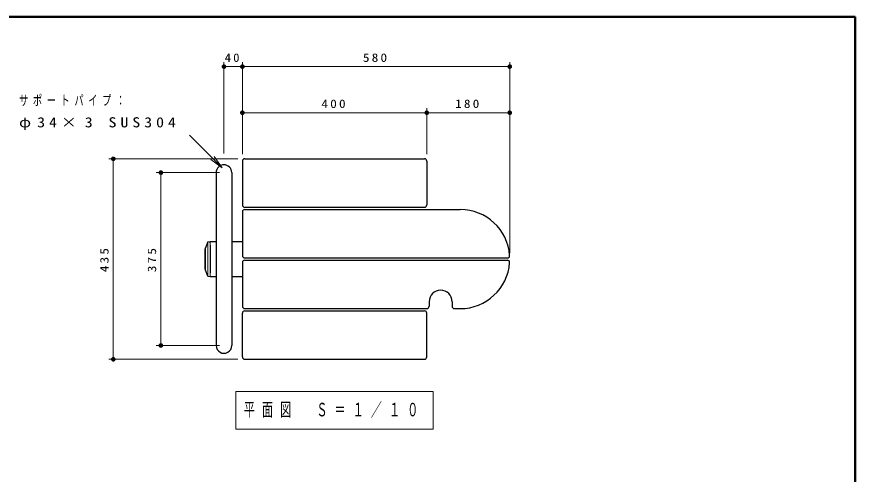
# Model space of a CAD drawing. Units: millimetres on the paper, scale 1:10. Extents: x -365 to 0, y 0 to 257.
# Drawn here: x -181.9 to 0, y 157.7 to 257 of the extents above; entities that cross this region are included whole.
import ezdxf

# ---------------------------------------------------------------- set-up
doc = ezdxf.new("R2010")
doc.units = ezdxf.units.MM
doc.layers.add('1_10', color=7, linetype='Continuous', lineweight=13)
doc.layers.add('NAKAMURA図枠', color=7, linetype='Continuous', lineweight=13)
doc.styles.add('ＭＳ ゴシック', font='')
doc.styles.get('ＭＳ ゴシック').set_extended_font_data('MS Gothic')

# ---------------------------------------------------------------- blocks, each defined once
blk = doc.blocks.new('filled_dot')
at = {"color": 0, "linetype": 'Continuous', "lineweight": -2, "const_width": 1.25}
blk.add_lwpolyline([(-0.625, 0, 1), (0.625, 0, 1)], format="xyb", close=True, dxfattribs=at)
blk = doc.blocks.new('open_arrow')
at = {"color": 0, "linetype": 'Continuous', "lineweight": -2}
blk.add_lwpolyline([(7.5, 1.25), (0, 0), (7.5, -1.25)], dxfattribs=at)

msp = doc.modelspace()

# ---------------------------------------------------------------- linework, layer by layer
at = {"layer": '1_10'}
for p, q in [((-136.933, 227.348), (-136.933, 247.179)), ((-136.933, 246.179), (-132.933, 246.179)), ((-132.933, 227.179), (-132.933, 247.179)), ((-132.933, 246.179), (-74.933, 246.179)), ((-74.933, 205.679), (-74.933, 247.179)), ((-92.933, 227.179), (-92.933, 237.179)), ((-132.933, 236.179), (-92.933, 236.179)), ((-92.933, 236.179), (-74.933, 236.179)), ((-137.308, 224.228), (-144.379, 231.299)), ((-133.933, 226.179), (-161.933, 226.179)), ((-160.933, 182.679), (-160.933, 226.179)), ((-137.933, 223.179), (-151.615, 223.179)), ((-150.615, 185.679), (-150.615, 223.179)), ((-140.433, 200.679), (-140.433, 208.179)), ((-139.933, 200.629), (-139.933, 207.924)), ((-140.933, 202.229), (-140.933, 206.626)), ((-137.933, 185.679), (-151.615, 185.679)), ((-133.933, 182.679), (-161.933, 182.679)), ((-134.333, 175.656), (-134.333, 167.522)), ((-91.533, 175.656), (-134.333, 175.656)), ((-91.533, 167.522), (-91.533, 175.656)), ((-134.333, 167.522), (-91.533, 167.522))]:
    msp.add_line(p, q, dxfattribs=at)
at = {"layer": '1_10', "lineweight": 25}
for p, q in [((-132.933, 225.679), (-132.933, 216.179)), ((-132.433, 226.179), (-93.433, 226.179)), ((-92.933, 225.679), (-92.933, 216.179)), ((-138.633, 223.179), (-138.633, 185.679)), ((-135.233, 223.179), (-135.233, 185.679)), ((-132.933, 214.679), (-132.933, 205.179)), ((-132.433, 215.679), (-93.433, 215.679)), ((-132.433, 215.179), (-85.68, 215.179)), ((-140.433, 208.179), (-140.933, 206.829)), ((-140.433, 208.179), (-139.933, 208.229)), ((-139.933, 208.244), (-138.633, 208.244)), ((-139.933, 207.924), (-139.933, 208.229)), ((-139.933, 207.454), (-139.933, 201.404)), ((-135.233, 208.244), (-132.933, 208.244)), ((-140.983, 206.626), (-140.933, 206.626)), ((-140.983, 202.229), (-140.983, 206.626)), ((-140.933, 206.626), (-140.933, 206.829)), ((-132.433, 204.679), (-75.436, 204.679)), ((-132.433, 204.179), (-75.458, 204.179)), ((-140.983, 202.229), (-140.933, 202.229)), ((-140.933, 202.029), (-140.933, 202.229)), ((-140.433, 200.679), (-140.933, 202.029)), ((-132.933, 203.679), (-132.933, 194.179)), ((-140.433, 200.679), (-139.933, 200.629)), ((-139.933, 200.614), (-138.633, 200.614)), ((-135.233, 200.614), (-132.933, 200.614)), ((-92.433, 195.179), (-92.433, 194.179)), ((-87.433, 195.179), (-87.433, 194.179)), ((-132.433, 193.679), (-92.933, 193.679)), ((-132.433, 193.179), (-93.433, 193.179)), ((-86.933, 193.679), (-85.68, 193.679)), ((-132.933, 183.179), (-132.933, 192.679)), ((-92.933, 183.179), (-92.933, 192.679)), ((-132.433, 182.679), (-93.433, 182.679))]:
    msp.add_line(p, q, dxfattribs=at)
for centre, radius, start, end in [((-132.433, 225.679), 0.5, 90, 180), ((-93.433, 225.679), 0.5, 0, 90), ((-136.933, 223.179), 1.7, 0, 180), ((-132.433, 216.179), 0.5, 179.99999, 270), ((-132.433, 214.679), 0.5, 90, 180), ((-93.433, 216.179), 0.5, 270, 0), ((-85.68, 204.429), 10.75, 4.19612, 90), ((-132.433, 205.179), 0.5, 179.99999, 270), ((-132.433, 203.679), 0.5, 90, 180), ((-75.458, 205.179), 0.5, 270, 4.19612), ((-75.458, 203.679), 0.5, 355.80388, 90), ((-85.68, 204.429), 10.75, 270, 355.80388), ((-89.933, 195.179), 2.5, 0, 180), ((-132.433, 194.179), 0.5, 179.99999, 270), ((-132.433, 192.679), 0.5, 90, 180), ((-93.433, 192.679), 0.5, 0, 90), ((-92.933, 194.179), 0.5, 270, 0), ((-86.933, 194.179), 0.5, 179.99999, 270), ((-136.933, 185.679), 1.7, 179.99999, 0.00001), ((-132.433, 183.179), 0.5, 179.99999, 270), ((-93.433, 183.179), 0.5, 270, 0)]:
    msp.add_arc(centre, radius, start, end, dxfattribs=at)
at = {"layer": 'NAKAMURA図枠', "lineweight": 50}
for p, q in [((0, 257), (-365, 257)), ((0, 0), (0, 257))]:
    msp.add_line(p, q, dxfattribs=at)

# ---------------------------------------------------------------- block references
at = {"layer": '1_10', "xscale": 0.4, "yscale": 0.4}
for p in [(-136.933, 246.179), (-132.933, 246.179), (-132.933, 236.179), (-92.933, 236.179)]:
    msp.add_blockref('filled_dot', p, dxfattribs=at)
for name, p, rotation in [('filled_dot', (-132.933, 246.179), 180), ('filled_dot', (-74.933, 246.179), 180), ('filled_dot', (-92.933, 236.179), 180), ('filled_dot', (-74.933, 236.179), 180), ('filled_dot', (-160.933, 226.179), 270), ('open_arrow', (-137.308, 224.228), 135), ('filled_dot', (-150.615, 223.179), 270), ('filled_dot', (-150.615, 185.679), 90), ('filled_dot', (-160.933, 182.679), 90)]:
    msp.add_blockref(name, p, dxfattribs=dict(at, rotation=rotation))

# ---------------------------------------------------------------- texts
at = {"layer": '1_10', "style": 'ＭＳ ゴシック'}
for s, insert, char_height, attachment_point in [('\\T1.34;\\W1.1;40', (-134.933, 247.179), 1.833, 8), ('\\T1.33;\\W1.15;580', (-103.933, 247.179), 1.833, 8), ('\\T1.5;\\W0.65;サポートパイプ：', (-181.376, 238.799), 2.199, 4), ('\\T1.33;\\W1.15;400', (-112.933, 237.179), 1.833, 8), ('\\T1.33;\\W1.15;180', (-83.933, 237.179), 1.833, 8), ('\\T1.5;\\W1.15;φ34×3\\~SUS304', (-181.376, 233.799), 2.199, 4), ('\\T1.64;\\W0.6;平面図\u3000Ｓ＝１／１０', (-112.933, 171.589), 2.933, 5)]:
    msp.add_mtext(s, dxfattribs=dict(at, insert=insert, char_height=char_height, attachment_point=attachment_point))
at = {"layer": '1_10', "char_height": 1.833, "attachment_point": 8, "rotation": 90, "style": 'ＭＳ ゴシック'}
for s, insert in [('\\T1.33;\\W1.15;435', (-161.933, 204.429)), ('\\T1.33;\\W1.15;375', (-151.615, 204.429))]:
    msp.add_mtext(s, dxfattribs=dict(at, insert=insert))

doc.saveas('drawing.dxf')
